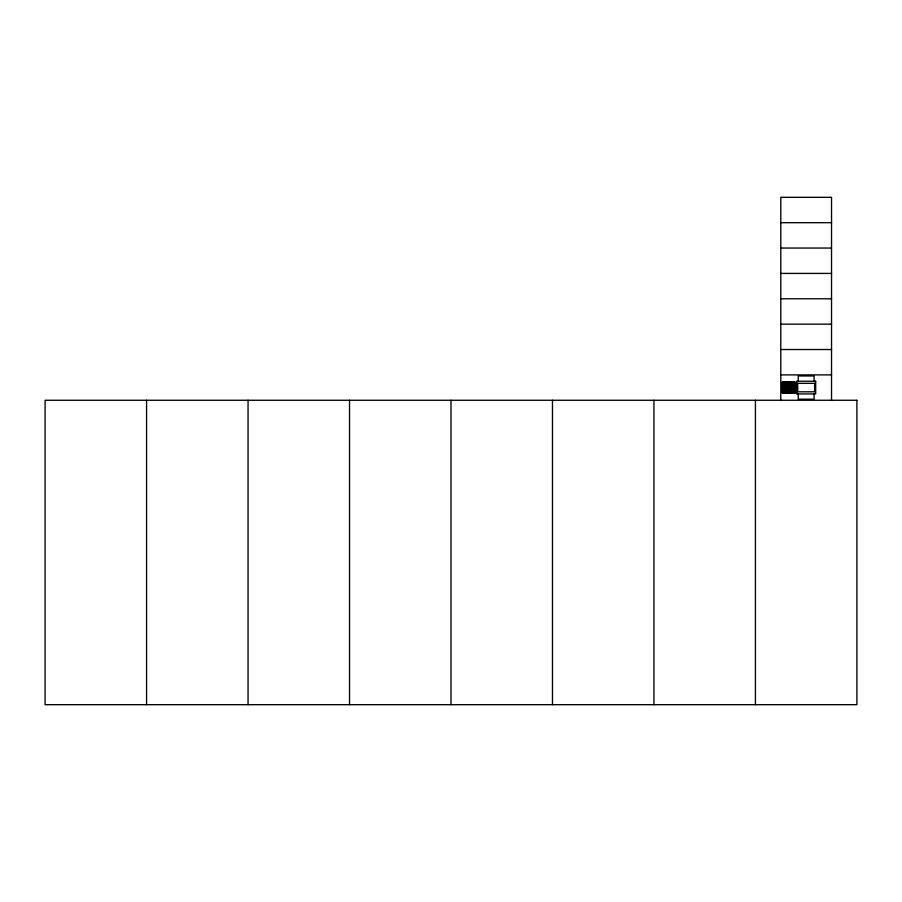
<?xml version="1.0" encoding="UTF-8"?>
<svg xmlns="http://www.w3.org/2000/svg" width="902" height="902" viewBox="0 0 902 902"><rect width="100%" height="100%" fill="white"/><g stroke="black" fill="none" stroke-linecap="round" stroke-linejoin="round"><path stroke-width="1.35" d="M783.105 385.267C783.342 374.905 783.004 391.547 783.094 382.617M783.105 393.046L783.24 389.957L783.24 392.528M784.819 389.889C784.616 400.229 784.92 383.778 784.83 392.528M784.887 382.087L784.684 385.131L784.684 382.617M786.476 385.267L786.262 382.617M786.409 389.889L786.409 392.528M787.796 389.889L787.998 392.528M787.931 385.199C788.055 375.097 787.773 391.4 787.852 382.617M789.442 385.267C789.69 374.905 789.34 391.547 789.442 382.617M789.442 393.046L789.588 389.957L789.588 392.528M791.234 382.087L791.031 385.131L791.02 382.617M791.167 389.889C790.964 400.229 791.257 383.778 791.178 392.528M792.813 382.087L792.621 385.131L792.61 382.617M792.757 389.957L792.757 392.528M794.403 385.267C794.301 374.894 794.143 391.558 794.2 382.617M794.143 389.889L794.346 392.528M782.44 390.025L782.451 392.528M783.883 385.199L783.883 382.617M784.03 390.025L784.041 392.528M785.473 385.199L785.473 382.617M785.608 390.025L785.619 392.528M787.063 385.199L787.063 382.617M787.209 392.528L787.209 389.957M788.641 385.199L788.641 382.617M788.788 390.025L788.799 392.528M790.231 385.199L790.231 382.617M790.377 390.025L790.377 392.528M791.821 385.199L791.821 382.617M791.956 390.025L791.967 392.528M793.399 385.199L793.399 382.617M793.557 392.528L793.557 389.957M782.44 382.098L782.508 393.058M787.198 382.098L787.13 393.125L787.063 382.098M790.377 382.098L790.434 393.058M791.956 382.098L791.967 393.046M788.652 393.046L788.641 382.098M790.242 393.046L790.231 382.098M793.41 393.046L793.478 382.02L793.613 393.058M795 393.046L795.068 382.02L782.372 382.02L782.372 393.125L795.068 393.125L794.989 382.098M784.684 382.098L784.684 385.267M786.262 382.098L786.273 385.267M792.61 382.098L792.621 385.267M786.409 393.046L786.206 389.889M787.931 393.058L787.987 389.889M792.757 393.046L792.745 389.889M794.267 393.058L794.335 389.889M780.794 222.681L831.531 222.681M780.794 248.05L831.531 248.05M780.794 273.419L831.531 273.419M780.794 298.787L831.531 298.787M780.794 324.156L831.531 324.156M780.794 349.525L831.531 349.525M780.794 374.894L831.531 374.894M795.068 382.82L796.646 382.82M795.124 382.955L796.579 382.955M782.372 385.199L795.068 385.199L794.989 382.617M782.643 387.578L783.691 387.578M784.221 387.578L785.281 387.578M785.811 387.578L786.871 387.578M787.401 387.578L788.461 387.578M788.979 387.578L790.039 387.578M790.569 387.578L791.629 387.578M792.159 387.578L793.208 387.578M793.737 387.578L794.797 387.578M782.372 389.957L794.933 390.025M795.124 392.201L796.579 392.201M795.068 392.336L796.646 392.336M794.2 382.098L794.2 385.267M787.852 382.098L787.863 385.267M789.509 382.087L789.645 385.267M783.173 382.087L783.297 385.267M831.531 400.262L831.531 197.312L780.794 197.312L780.794 400.262M814.089 381.242L814.089 375.954L798.236 375.954L798.236 381.242M814.089 393.926L814.089 399.203L798.236 399.203L798.236 393.926M791.234 385.267L791.099 382.02L791.031 385.267M790.964 389.889L791.031 393.058M789.577 389.889L789.588 393.058L789.385 389.889M783.229 389.889L783.24 393.058L783.037 389.889M755.425 400.262L755.425 704.688M653.95 400.262L653.95 704.688M552.475 400.262L552.475 704.688M451 400.262L451 704.688M349.525 400.262L349.525 704.688M248.05 400.262L248.05 704.688M146.575 400.262L146.575 704.688M785.676 382.087L785.552 393.125L785.676 382.098M783.894 393.046L783.883 382.098L783.894 393.046M815.679 381.242L796.646 381.242L796.646 393.926L815.679 393.926L815.679 381.242M814.619 383.35L797.706 383.35L797.706 391.806L814.619 391.806L814.619 383.35M783.691 386.518L782.643 386.518L782.643 388.638L783.691 388.638L783.691 386.518M785.281 386.518L784.221 386.518L784.221 388.638L785.281 388.638L785.281 386.518M786.871 386.518L785.811 386.518L785.811 388.638L786.871 388.638L786.871 386.518M788.461 386.518L787.401 386.518L787.401 388.638L788.461 388.638L788.461 386.518M790.039 386.518L788.979 386.518L788.979 388.638L790.039 388.638L790.039 386.518M791.629 386.518L790.569 386.518L790.569 388.638L791.629 388.638L791.629 386.518M793.208 386.518L792.159 386.518L792.159 388.638L793.208 388.638L793.208 386.518M794.797 386.518L793.737 386.518L793.737 388.638L794.797 388.638L794.797 386.518M856.9 400.262L45.1 400.262L45.1 704.688L856.9 704.688L856.9 400.262"/></g></svg>
